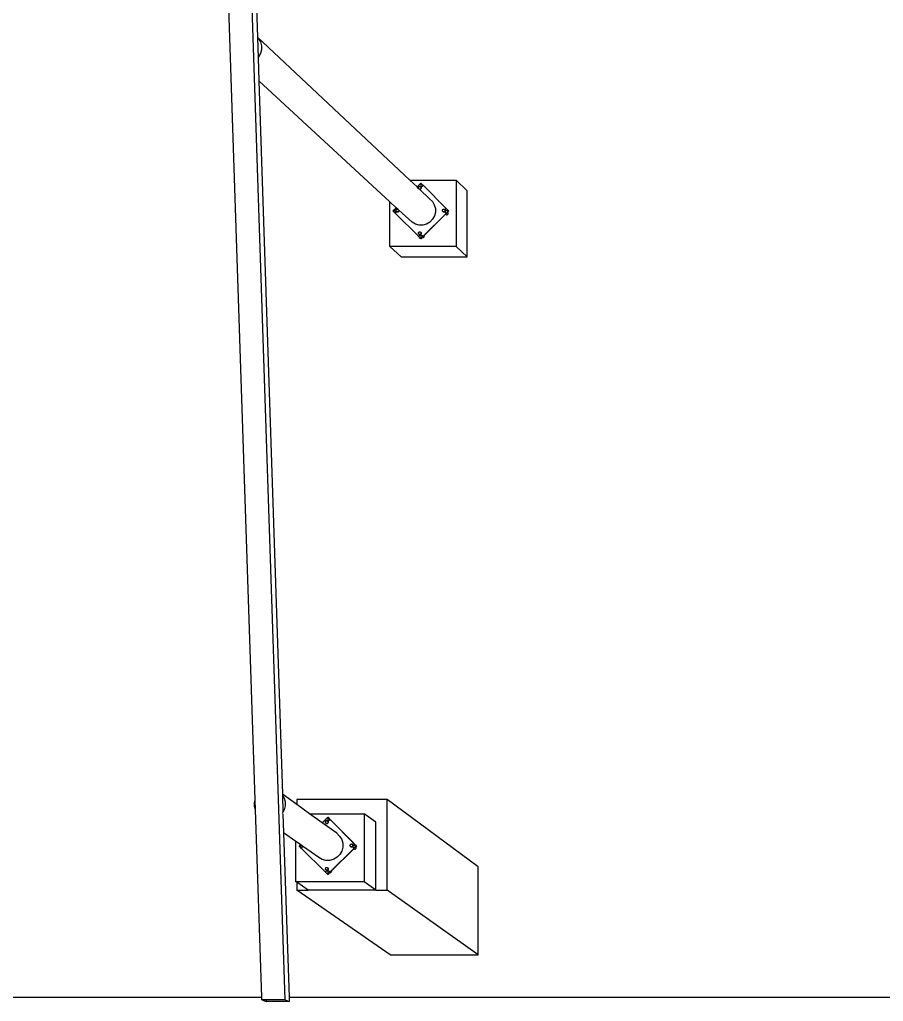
# Model space of a CAD drawing. Extents: x -1616 to 1629, y -1713 to 1708.
# Drawn here: x -1094 to -832.9, y 666.4 to 963.2 of the extents above; entities that cross this region are included whole.
import ezdxf

# ---------------------------------------------------------------- set-up
doc = ezdxf.new("R2010")
doc.units = 0
doc.header["$MEASUREMENT"] = 0
doc.layers.get('0').update_dxf_attribs({"linetype": 'CONTINUOUS'})

msp = doc.modelspace()

# ---------------------------------------------------------------- linework, layer by layer
for p, q in [((-1013.82, 666.84), (-1048.18, 1707.98)), ((-1022.81, 727.34), (-1050.43, 1558.4)), ((-1029.34, 1175.35), (-1022.17, 957.85)), ((-976.05, 914.63), (-1022.17, 957.85)), ((-1022.17, 957.85), (-1022.17, 957.83)), ((-1022.17, 957.83), (-1021.89, 957.55)), ((-1022.17, 957.83), (-1021.97, 951.69)), ((-1021.89, 957.55), (-1021.27, 956.5)), ((-1021.27, 956.5), (-1020.93, 955.32)), ((-1021.22, 952.91), (-1021.82, 951.84)), ((-1020.92, 954.1), (-1021.22, 952.91)), ((-1020.93, 955.32), (-1020.92, 954.1)), ((-1021.82, 951.84), (-1021.97, 951.69)), ((-1021.97, 951.69), (-1021.74, 944.74)), ((-982.12, 908.11), (-1021.74, 944.74)), ((-1021.74, 944.74), (-1014.63, 729.05)), ((-976.05, 914.63), (-962.11, 914.63)), ((-973.91, 912.63), (-976.05, 914.63)), ((-962.11, 914.63), (-962.11, 894.62)), ((-958.75, 911.43), (-962.11, 914.63)), ((-973.91, 912.63), (-973.51, 913.03)), ((-973.43, 912.18), (-973.91, 912.63)), ((-973.51, 913.03), (-972.77, 913.77)), ((-973.51, 913.03), (-973.29, 912.86)), ((-973.48, 912.35), (-973.46, 912.46)), ((-973.46, 912.25), (-973.48, 912.35)), ((-973.46, 912.46), (-973.42, 912.55)), ((-973.43, 912.18), (-973.46, 912.25)), ((-973.23, 911.98), (-973.43, 912.18)), ((-973.42, 912.55), (-973.36, 912.64)), ((-973.36, 912.64), (-973.28, 912.7)), ((-973.29, 912.86), (-973.04, 912.76)), ((-973.28, 912.7), (-973.18, 912.74)), ((-973.18, 911.96), (-973.23, 911.98)), ((-973.18, 911.94), (-973.23, 911.98)), ((-973.18, 912.74), (-973.07, 912.76)), ((-973.07, 911.95), (-973.18, 911.96)), ((-973.13, 911.92), (-973.18, 911.94)), ((-970.1, 909.06), (-973.18, 911.94)), ((-973.15, 911.91), (-973.14, 911.91)), ((-973.14, 911.91), (-973.03, 911.89)), ((-973.03, 911.91), (-973.13, 911.92)), ((-973.07, 912.76), (-972.97, 912.74)), ((-972.97, 911.96), (-973.07, 911.95)), ((-973.04, 912.76), (-972.77, 912.72)), ((-973.03, 911.91), (-973.03, 911.96)), ((-972.92, 911.92), (-973.03, 911.91)), ((-973.03, 911.89), (-972.92, 911.91)), ((-973.03, 911.9), (-973.03, 911.91)), ((-973.03, 911.89), (-973.03, 911.9)), ((-972.97, 912.74), (-972.87, 912.7)), ((-972.87, 912), (-972.97, 911.96)), ((-972.83, 911.96), (-972.92, 911.92)), ((-972.92, 911.91), (-972.82, 911.95)), ((-972.87, 912.7), (-972.86, 912.69)), ((-972.79, 912.07), (-972.87, 912)), ((-972.83, 912.68), (-972.86, 912.69)), ((-972.86, 912.69), (-972.79, 912.64)), ((-972.74, 912.61), (-972.83, 912.68)), ((-972.74, 912.02), (-972.83, 911.96)), ((-972.82, 911.95), (-972.73, 912.01)), ((-972.74, 912.59), (-972.79, 912.64)), ((-972.79, 912.64), (-972.78, 912.62)), ((-972.73, 912.15), (-972.79, 912.07)), ((-972.78, 912.62), (-972.74, 912.59)), ((-972.78, 912.62), (-972.73, 912.55)), ((-972.74, 913.75), (-972.77, 913.77)), ((-972.77, 913.77), (-972.77, 912.73)), ((-972.77, 912.72), (-972.5, 912.76)), ((-972.74, 913.75), (-972.02, 913.03)), ((-972.68, 912.53), (-972.74, 912.61)), ((-972.74, 912.59), (-972.68, 912.51)), ((-972.74, 912.02), (-972.68, 912.11)), ((-972.67, 912.52), (-972.73, 912.6)), ((-972.73, 912.55), (-972.69, 912.46)), ((-972.69, 912.25), (-972.73, 912.15)), ((-972.73, 912.01), (-972.67, 912.1)), ((-972.69, 912.46), (-972.67, 912.35)), ((-972.67, 912.35), (-972.69, 912.25)), ((-972.64, 912.43), (-972.68, 912.53)), ((-972.68, 912.51), (-972.64, 912.41)), ((-972.68, 912.11), (-972.64, 912.2)), ((-972.63, 912.42), (-972.67, 912.52)), ((-972.67, 912.1), (-972.63, 912.2)), ((-972.62, 912.32), (-972.64, 912.43)), ((-972.64, 912.41), (-972.63, 912.31)), ((-972.64, 912.21), (-972.62, 912.32)), ((-972.63, 912.31), (-972.64, 912.2)), ((-972.64, 912.2), (-972.64, 912.21)), ((-972.64, 912.2), (-972.64, 912.2)), ((-972.61, 912.31), (-972.63, 912.42)), ((-972.63, 912.2), (-972.61, 912.31)), ((-972.63, 912.2), (-972.63, 912.2)), ((-972.5, 912.76), (-972.24, 912.86)), ((-972.24, 912.86), (-972.02, 913.03)), ((-972, 913.01), (-972.02, 913.03)), ((-972, 913.01), (-965.1, 906.1)), ((-958.75, 891.49), (-958.75, 911.43)), ((-970.1, 909.06), (-969.27, 908.24)), ((-969.27, 908.24), (-968.68, 907.25)), ((-982.12, 894.62), (-982.12, 908.11)), ((-980.2, 906.34), (-982.12, 908.11)), ((-981.18, 905.36), (-980.44, 906.1)), ((-980.44, 904.62), (-981.18, 905.36)), ((-981.18, 905.36), (-980.19, 905.36)), ((-980.44, 906.1), (-980.2, 906.34)), ((-980.27, 905.88), (-980.44, 906.1)), ((-980.19, 905.69), (-980.27, 905.88)), ((-980.23, 905.53), (-980.21, 905.63)), ((-980.21, 905.42), (-980.23, 905.53)), ((-980.21, 905.63), (-980.19, 905.69)), ((-980.17, 905.32), (-980.21, 905.42)), ((-979.75, 905.92), (-980.2, 906.34)), ((-980.19, 905.69), (-980.17, 905.73)), ((-980.17, 905.73), (-980.11, 905.81)), ((-980.14, 905.28), (-980.17, 905.32)), ((-980.17, 905.09), (-980.14, 905.28)), ((-980.11, 905.24), (-980.14, 905.28)), ((-980.14, 905.28), (-980.14, 905.27)), ((-980.14, 905.27), (-980.08, 905.2)), ((-980.11, 905.81), (-980.03, 905.87)), ((-980.03, 905.87), (-979.93, 905.91)), ((-979.93, 905.91), (-979.82, 905.93)), ((-979.82, 905.93), (-979.75, 905.92)), ((-979.44, 905.63), (-979.75, 905.92)), ((-979.48, 905.32), (-979.54, 905.24)), ((-979.43, 905.28), (-979.49, 905.2)), ((-979.44, 905.42), (-979.48, 905.32)), ((-979.48, 905.19), (-979.42, 905.27)), ((-979.44, 905.63), (-979.42, 905.53)), ((-979.39, 905.58), (-979.44, 905.63)), ((-979.42, 905.53), (-979.44, 905.42)), ((-979.43, 905.28), (-979.39, 905.37)), ((-979.42, 905.27), (-979.38, 905.37)), ((-979.39, 905.58), (-979.37, 905.48)), ((-975.43, 901.93), (-979.39, 905.58)), ((-979.37, 905.48), (-979.39, 905.38)), ((-979.39, 905.37), (-979.39, 905.38)), ((-979.38, 905.37), (-979.37, 905.37)), ((-979.36, 905.48), (-979.37, 905.57)), ((-979.37, 905.37), (-979.36, 905.48)), ((-968.68, 907.25), (-968.36, 906.13)), ((-968.36, 906.13), (-968.35, 904.96)), ((-966.22, 905.51), (-966.21, 905.62)), ((-966.21, 905.41), (-966.22, 905.51)), ((-966.21, 905.62), (-966.17, 905.71)), ((-966.17, 905.31), (-966.21, 905.41)), ((-966.17, 905.71), (-966.11, 905.8)), ((-966.11, 905.23), (-966.17, 905.31)), ((-966.14, 905.27), (-966.13, 905.26)), ((-966.13, 905.26), (-966.08, 905.19)), ((-966.11, 905.8), (-966.02, 905.86)), ((-966.02, 905.86), (-965.93, 905.9)), ((-965.93, 905.9), (-965.82, 905.91)), ((-965.82, 905.91), (-965.72, 905.9)), ((-965.72, 905.9), (-965.62, 905.86)), ((-965.62, 905.86), (-965.61, 905.85)), ((-965.58, 905.84), (-965.61, 905.85)), ((-965.61, 905.85), (-965.54, 905.8)), ((-965.49, 905.77), (-965.58, 905.84)), ((-965.49, 905.75), (-965.54, 905.8)), ((-965.54, 905.8), (-965.52, 905.78)), ((-965.47, 905.31), (-965.54, 905.23)), ((-965.52, 905.78), (-965.49, 905.75)), ((-965.52, 905.78), (-965.47, 905.71)), ((-965.42, 905.69), (-965.49, 905.77)), ((-965.49, 905.75), (-965.43, 905.67)), ((-965.42, 905.27), (-965.49, 905.18)), ((-965.41, 905.68), (-965.48, 905.76)), ((-965.48, 905.17), (-965.41, 905.26)), ((-965.47, 905.71), (-965.43, 905.62)), ((-965.43, 905.41), (-965.47, 905.31)), ((-965.43, 905.67), (-965.39, 905.57)), ((-965.43, 905.62), (-965.42, 905.51)), ((-965.42, 905.51), (-965.43, 905.41)), ((-965.38, 905.59), (-965.42, 905.69)), ((-965.4, 905.33), (-965.42, 905.27)), ((-965.37, 905.58), (-965.41, 905.68)), ((-965.41, 905.26), (-965.37, 905.36)), ((-965.38, 905.53), (-965.4, 905.36)), ((-965.4, 905.36), (-965.4, 905.33)), ((-965.39, 905.36), (-965.4, 905.33)), ((-965.39, 905.36), (-965.4, 905.36)), ((-965.4, 905.33), (-965.37, 905.09)), ((-965.39, 905.57), (-965.38, 905.53)), ((-965.37, 905.47), (-965.39, 905.36)), ((-965.39, 905.36), (-965.38, 905.37)), ((-965.39, 905.36), (-965.39, 905.36)), ((-965.37, 905.36), (-965.39, 905.36)), ((-965.37, 905.63), (-965.38, 905.55)), ((-965.38, 905.55), (-965.38, 905.59)), ((-965.37, 905.48), (-965.38, 905.55)), ((-965.38, 905.55), (-965.38, 905.53)), ((-965.38, 905.53), (-965.37, 905.47)), ((-965.38, 905.37), (-965.37, 905.48)), ((-965.26, 905.88), (-965.37, 905.63)), ((-965.36, 905.47), (-965.37, 905.58)), ((-965.37, 905.36), (-965.36, 905.47)), ((-964.35, 905.36), (-965.37, 905.36)), ((-965.37, 905.36), (-965.37, 905.36)), ((-965.1, 906.1), (-965.26, 905.88)), ((-965.07, 906.08), (-965.1, 906.1)), ((-964.35, 905.36), (-965.1, 904.62)), ((-965.07, 906.08), (-964.35, 905.36)), ((-964.33, 905.34), (-964.67, 905)), ((-964.33, 905.34), (-964.35, 905.36)), ((-980.44, 904.62), (-980.27, 904.83)), ((-973.51, 897.69), (-980.44, 904.62)), ((-980.27, 904.83), (-980.17, 905.09)), ((-980.09, 905.23), (-980.11, 905.24)), ((-980.08, 905.22), (-980.11, 905.24)), ((-980.09, 905.23), (-980.08, 905.22)), ((-980.08, 905.22), (-980.09, 905.23)), ((-980.07, 905.21), (-980.08, 905.22)), ((-980.08, 905.22), (-980.06, 905.18)), ((-980.06, 905.2), (-980.08, 905.22)), ((-980.07, 905.21), (-980.08, 905.22)), ((-980.08, 905.2), (-980.08, 905.19)), ((-980.08, 905.19), (-980.07, 905.19)), ((-980.07, 905.21), (-980.07, 905.21)), ((-980.06, 905.2), (-980.07, 905.21)), ((-980.03, 905.18), (-980.07, 905.21)), ((-980.07, 905.19), (-979.99, 905.12)), ((-979.98, 905.13), (-980.06, 905.2)), ((-980.06, 905.18), (-979.97, 905.12)), ((-979.93, 905.14), (-980.03, 905.18)), ((-979.99, 905.12), (-979.88, 905.08)), ((-979.88, 905.09), (-979.98, 905.13)), ((-979.87, 905.08), (-979.97, 905.12)), ((-979.82, 905.12), (-979.93, 905.14)), ((-979.78, 905.08), (-979.88, 905.09)), ((-979.88, 905.08), (-979.88, 905.08)), ((-979.88, 905.08), (-979.78, 905.07)), ((-979.87, 905.08), (-979.76, 905.06)), ((-979.72, 905.14), (-979.82, 905.12)), ((-979.78, 905.08), (-979.78, 905.13)), ((-979.67, 905.09), (-979.78, 905.08)), ((-979.78, 905.08), (-979.78, 905.08)), ((-979.78, 905.07), (-979.67, 905.08)), ((-979.78, 905.07), (-979.78, 905.08)), ((-979.76, 905.06), (-979.66, 905.08)), ((-979.62, 905.18), (-979.72, 905.14)), ((-979.58, 905.13), (-979.67, 905.09)), ((-979.67, 905.08), (-979.57, 905.12)), ((-979.66, 905.08), (-979.56, 905.12)), ((-979.54, 905.24), (-979.62, 905.18)), ((-979.58, 905.13), (-979.49, 905.2)), ((-979.57, 905.12), (-979.48, 905.19)), ((-979.56, 905.12), (-979.47, 905.18)), ((-965.1, 904.62), (-972.02, 897.69)), ((-965.26, 904.41), (-971.75, 897.92)), ((-969.2, 902.82), (-970.01, 901.99)), ((-968.63, 903.84), (-969.2, 902.82)), ((-968.35, 904.96), (-968.63, 903.84)), ((-966.07, 905.19), (-966.11, 905.23)), ((-966.07, 905.2), (-966.11, 905.23)), ((-966.08, 905.19), (-966.08, 905.18)), ((-966.08, 905.19), (-966.07, 905.18)), ((-966.07, 905.19), (-966.08, 905.19)), ((-966.08, 905.18), (-966.07, 905.18)), ((-966.06, 905.18), (-966.07, 905.2)), ((-966.07, 905.2), (-966.07, 905.2)), ((-966.07, 905.2), (-966.07, 905.2)), ((-966.07, 905.2), (-966.07, 905.19)), ((-966.02, 905.16), (-966.07, 905.2)), ((-966.07, 905.2), (-966.07, 905.2)), ((-966.06, 905.18), (-966.07, 905.19)), ((-966.07, 905.18), (-965.99, 905.12)), ((-966.07, 905.18), (-966.07, 905.17)), ((-966.07, 905.17), (-965.98, 905.11)), ((-965.97, 905.12), (-966.06, 905.18)), ((-965.93, 905.12), (-966.02, 905.16)), ((-965.99, 905.12), (-965.89, 905.08)), ((-965.98, 905.11), (-965.88, 905.07)), ((-965.88, 905.08), (-965.97, 905.12)), ((-965.82, 905.11), (-965.93, 905.12)), ((-965.89, 905.08), (-965.78, 905.06)), ((-965.77, 905.07), (-965.88, 905.08)), ((-965.88, 905.07), (-965.77, 905.05)), ((-965.72, 905.12), (-965.82, 905.11)), ((-965.78, 905.06), (-965.77, 905.06)), ((-965.77, 905.07), (-965.77, 905.12)), ((-965.67, 905.08), (-965.77, 905.07)), ((-965.77, 905.06), (-965.68, 905.08)), ((-965.77, 905.06), (-965.77, 905.07)), ((-965.77, 905.05), (-965.67, 905.07)), ((-965.77, 905.05), (-965.77, 905.06)), ((-965.62, 905.16), (-965.72, 905.12)), ((-965.68, 905.08), (-965.67, 905.08)), ((-965.58, 905.12), (-965.67, 905.08)), ((-965.67, 905.07), (-965.57, 905.11)), ((-965.54, 905.23), (-965.62, 905.16)), ((-965.58, 905.12), (-965.49, 905.18)), ((-965.57, 905.11), (-965.48, 905.17)), ((-965.37, 905.09), (-965.26, 904.83)), ((-965.26, 904.83), (-965.1, 904.62)), ((-965.24, 904.43), (-965.26, 904.41)), ((-965.17, 904.33), (-965.26, 904.41)), ((-965.07, 904.59), (-965.24, 904.43)), ((-965.24, 904.43), (-965.23, 904.41)), ((-965.23, 904.41), (-965.17, 904.33)), ((-965.17, 904.33), (-965.08, 904.26)), ((-965.07, 904.59), (-965.1, 904.62)), ((-965.08, 904.26), (-964.98, 904.22)), ((-964.68, 904.99), (-965.07, 904.59)), ((-964.98, 904.22), (-964.87, 904.21)), ((-964.87, 904.21), (-964.76, 904.22)), ((-964.76, 904.22), (-964.66, 904.26)), ((-964.67, 905), (-964.68, 904.99)), ((-964.66, 904.98), (-964.68, 904.99)), ((-964.58, 904.92), (-964.67, 905)), ((-964.58, 904.92), (-964.66, 904.98)), ((-964.66, 904.26), (-964.58, 904.33)), ((-964.51, 904.83), (-964.58, 904.92)), ((-964.58, 904.33), (-964.51, 904.41)), ((-964.47, 904.73), (-964.51, 904.83)), ((-964.51, 904.41), (-964.47, 904.52)), ((-964.46, 904.62), (-964.47, 904.73)), ((-964.47, 904.52), (-964.46, 904.62)), ((-974.42, 901.36), (-975.43, 901.93)), ((-973.29, 901.07), (-974.42, 901.36)), ((-972.13, 901.08), (-973.29, 901.07)), ((-971.01, 901.4), (-972.13, 901.08)), ((-970.01, 901.99), (-971.01, 901.4)), ((-973.29, 897.85), (-973.51, 897.69)), ((-972.77, 896.95), (-973.51, 897.69)), ((-973.49, 898.64), (-973.47, 898.74)), ((-973.47, 898.53), (-973.49, 898.64)), ((-973.47, 898.74), (-973.43, 898.84)), ((-973.43, 898.44), (-973.47, 898.53)), ((-973.43, 898.84), (-973.37, 898.92)), ((-973.4, 898.4), (-973.43, 898.44)), ((-973.4, 898.4), (-973.4, 898.38)), ((-973.37, 898.35), (-973.4, 898.4)), ((-973.4, 898.38), (-973.33, 898.3)), ((-973.37, 898.92), (-973.29, 898.98)), ((-973.32, 898.31), (-973.37, 898.35)), ((-973.34, 898.33), (-973.37, 898.35)), ((-973.32, 898.31), (-973.34, 898.33)), ((-973.29, 898.29), (-973.34, 898.33)), ((-973.33, 898.3), (-973.25, 898.23)), ((-973.24, 898.24), (-973.32, 898.31)), ((-973.29, 898.98), (-973.19, 899.02)), ((-973.19, 898.25), (-973.29, 898.29)), ((-973.04, 897.96), (-973.29, 897.85)), ((-973.25, 898.23), (-973.15, 898.19)), ((-973.14, 898.2), (-973.24, 898.24)), ((-973.19, 899.02), (-973.08, 899.04)), ((-973.08, 898.23), (-973.19, 898.25)), ((-973.15, 898.19), (-973.04, 898.18)), ((-973.04, 898.19), (-973.14, 898.2)), ((-973.08, 899.04), (-972.98, 899.02)), ((-972.98, 898.25), (-973.08, 898.23)), ((-973.04, 898.19), (-973.04, 898.24)), ((-972.93, 898.2), (-973.04, 898.19)), ((-973.04, 898.18), (-972.93, 898.19)), ((-973.04, 898.18), (-973.04, 898.19)), ((-972.77, 897.99), (-973.04, 897.96)), ((-972.98, 899.02), (-972.88, 898.98)), ((-972.88, 898.29), (-972.98, 898.25)), ((-972.84, 898.24), (-972.93, 898.2)), ((-972.93, 898.19), (-972.83, 898.23)), ((-972.88, 898.98), (-972.8, 898.92)), ((-972.8, 898.35), (-972.88, 898.29)), ((-972.75, 898.31), (-972.84, 898.24)), ((-972.83, 898.23), (-972.74, 898.3)), ((-972.75, 898.88), (-972.8, 898.92)), ((-972.8, 898.92), (-972.79, 898.9)), ((-972.74, 898.44), (-972.8, 898.35)), ((-972.79, 898.9), (-972.75, 898.88)), ((-972.79, 898.9), (-972.74, 898.84)), ((-972.5, 897.96), (-972.77, 897.99)), ((-972.02, 897.69), (-972.77, 896.95)), ((-972.74, 896.92), (-972.77, 896.95)), ((-972.75, 898.88), (-972.69, 898.79)), ((-972.69, 898.39), (-972.75, 898.31)), ((-972.68, 898.8), (-972.74, 898.89)), ((-972.74, 898.84), (-972.7, 898.74)), ((-972.7, 898.53), (-972.74, 898.44)), ((-972.74, 898.3), (-972.68, 898.38)), ((-972.74, 898.3), (-972.74, 896.95)), ((-972.3, 897.37), (-972.74, 896.92)), ((-972.7, 898.74), (-972.68, 898.64)), ((-972.68, 898.64), (-972.7, 898.53)), ((-972.69, 898.79), (-972.65, 898.7)), ((-972.65, 898.49), (-972.69, 898.39)), ((-972.64, 898.7), (-972.68, 898.8)), ((-972.68, 898.38), (-972.64, 898.48)), ((-972.65, 898.7), (-972.64, 898.59)), ((-972.64, 898.59), (-972.65, 898.49)), ((-972.62, 898.59), (-972.64, 898.7)), ((-972.64, 898.48), (-972.62, 898.59)), ((-972.24, 897.85), (-972.5, 897.96)), ((-972, 897.67), (-972.3, 897.37)), ((-972.3, 897.37), (-972.23, 897.34)), ((-972.02, 897.69), (-972.24, 897.85)), ((-972.23, 897.34), (-972.12, 897.33)), ((-972.12, 897.33), (-972.01, 897.34)), ((-972, 897.67), (-972.02, 897.69)), ((-972.01, 897.34), (-971.91, 897.38)), ((-971.75, 897.92), (-972, 897.67)), ((-971.91, 897.38), (-971.82, 897.45)), ((-971.82, 897.45), (-971.76, 897.54)), ((-971.76, 897.54), (-971.72, 897.64)), ((-971.72, 897.85), (-971.75, 897.92)), ((-971.7, 897.74), (-971.72, 897.85)), ((-971.72, 897.64), (-971.7, 897.74)), ((-978.69, 891.49), (-982.12, 894.62)), ((-962.11, 894.62), (-982.12, 894.62)), ((-958.75, 891.49), (-962.11, 894.62)), ((-978.69, 891.49), (-958.75, 891.49)), ((-1023.01, 726.56), (-1022.81, 727.34)), ((-1022.71, 724.34), (-1022.81, 727.34)), ((-1014.65, 728.77), (-1014.62, 728.72)), ((-1014.63, 729.05), (-1014.62, 728.75)), ((-1010.28, 725.92), (-1014.63, 729.05)), ((-1014.62, 728.72), (-1014.45, 723.57)), ((-1014.62, 728.72), (-1014.1, 727.84)), ((-1014.1, 727.84), (-1013.77, 726.67)), ((-982.92, 727.37), (-1010.28, 727.37)), ((-1010.28, 727.37), (-1010.28, 725.92)), ((-982.92, 700.01), (-982.92, 727.37)), ((-955.42, 707.02), (-982.92, 727.37)), ((-1023, 725.34), (-1023.01, 726.56)), ((-1022.71, 724.34), (-1023, 725.34)), ((-1020.83, 667.61), (-1022.71, 724.34)), ((-1014.06, 724.28), (-1014.45, 723.57)), ((-1013.76, 725.46), (-1014.06, 724.28)), ((-1013.77, 726.67), (-1013.76, 725.46)), ((-1006.39, 723.13), (-1010.28, 725.92)), ((-1014.45, 723.57), (-1014.65, 723.22)), ((-1014.43, 723.06), (-1014.25, 717.38)), ((-1006.39, 723.13), (-989.91, 723.13)), ((-1002.57, 720.38), (-1006.39, 723.13)), ((-1002.57, 720.38), (-1001.66, 721.3)), ((-1001.66, 721.3), (-1000.9, 722.06)), ((-1001.66, 721.3), (-1001.44, 721.12)), ((-1000.87, 722.04), (-1000.9, 722.06)), ((-1000.9, 722.06), (-1000.88, 722.04)), ((-1000.9, 722.06), (-1000.9, 720.99)), ((-1000.88, 722.04), (-1000.87, 722.04)), ((-1000.88, 722.04), (-1000.13, 721.3)), ((-1000.87, 722.04), (-1000.11, 721.28)), ((-1000.36, 721.12), (-1000.13, 721.3)), ((-1000.11, 721.28), (-1000.13, 721.3)), ((-1000.13, 721.3), (-1000.11, 721.28)), ((-1000.11, 721.28), (-1000.11, 721.28)), ((-1000.11, 721.28), (-992.98, 714.15)), ((-1000.11, 721.28), (-993, 714.17)), ((-989.91, 723.13), (-989.91, 702.54)), ((-986.34, 720.53), (-989.91, 723.13)), ((-998.15, 717.21), (-1002.57, 720.38)), ((-1001.63, 720.59), (-1001.61, 720.7)), ((-1001.61, 720.48), (-1001.63, 720.59)), ((-1001.61, 720.7), (-1001.57, 720.8)), ((-1001.57, 720.38), (-1001.61, 720.48)), ((-1001.57, 720.8), (-1001.51, 720.88)), ((-1001.51, 720.3), (-1001.57, 720.38)), ((-1001.51, 720.88), (-1001.42, 720.95)), ((-1001.5, 720.3), (-1001.51, 720.3)), ((-1001.5, 720.3), (-1001.48, 720.26)), ((-1001.47, 720.27), (-1001.5, 720.3)), ((-1001.5, 720.29), (-1001.48, 720.26)), ((-1001.47, 720.27), (-1001.48, 720.26)), ((-1001.48, 720.26), (-1001.47, 720.26)), ((-1001.42, 720.23), (-1001.47, 720.27)), ((-1001.47, 720.26), (-1001.47, 720.25)), ((-1001.47, 720.25), (-1001.38, 720.18)), ((-1001.44, 721.12), (-1001.18, 721.02)), ((-1001.42, 720.95), (-1001.32, 720.99)), ((-1001.37, 720.2), (-1001.42, 720.23)), ((-1001.41, 720.23), (-1001.42, 720.23)), ((-1001.37, 720.2), (-1001.41, 720.23)), ((-1001.32, 720.19), (-1001.41, 720.23)), ((-1001.38, 720.18), (-1001.28, 720.14)), ((-1001.27, 720.16), (-1001.37, 720.2)), ((-1001.32, 720.99), (-1001.21, 721.01)), ((-1001.21, 720.18), (-1001.32, 720.19)), ((-1001.28, 720.14), (-1001.16, 720.13)), ((-1001.16, 720.14), (-1001.27, 720.16)), ((-1001.21, 721.01), (-1001.11, 720.99)), ((-1001.11, 720.19), (-1001.21, 720.18)), ((-1001.18, 721.02), (-1000.9, 720.98)), ((-1001.16, 720.14), (-1001.16, 720.18)), ((-1001.06, 720.16), (-1001.16, 720.14)), ((-1001.16, 720.14), (-1001.16, 720.14)), ((-1001.16, 720.13), (-1001.16, 720.14)), ((-1001.16, 720.13), (-1001.05, 720.14)), ((-1001.11, 720.99), (-1001.09, 720.98)), ((-1001.01, 720.23), (-1001.11, 720.19)), ((-1001.06, 720.98), (-1001.09, 720.98)), ((-1001.09, 720.98), (-1001.01, 720.95)), ((-1000.96, 720.94), (-1001.06, 720.98)), ((-1000.96, 720.19), (-1001.06, 720.16)), ((-1001.05, 720.14), (-1000.95, 720.18)), ((-1000.96, 720.91), (-1001.01, 720.95)), ((-1001.01, 720.95), (-1000.96, 720.92)), ((-1000.92, 720.3), (-1001.01, 720.23)), ((-1000.87, 720.87), (-1000.96, 720.94)), ((-1000.96, 720.92), (-1000.96, 720.91)), ((-1000.96, 720.92), (-1000.92, 720.88)), ((-1000.96, 720.91), (-1000.87, 720.85)), ((-1000.96, 720.19), (-1000.87, 720.26)), ((-1000.95, 720.18), (-1000.86, 720.25)), ((-1000.92, 720.88), (-1000.86, 720.8)), ((-1000.86, 720.38), (-1000.92, 720.31)), ((-1000.92, 720.31), (-1000.87, 720.26)), ((-1000.92, 720.31), (-1000.92, 720.3)), ((-1000.9, 720.98), (-1000.62, 721.02)), ((-1000.8, 720.78), (-1000.87, 720.87)), ((-1000.87, 720.85), (-1000.81, 720.76)), ((-1000.87, 720.26), (-1000.8, 720.35)), ((-1000.79, 720.77), (-1000.86, 720.86)), ((-1000.86, 720.8), (-1000.82, 720.7)), ((-1000.82, 720.48), (-1000.86, 720.38)), ((-1000.86, 720.25), (-1000.79, 720.34)), ((-1000.82, 720.7), (-1000.8, 720.59)), ((-1000.8, 720.59), (-1000.82, 720.48)), ((-1000.81, 720.76), (-1000.76, 720.66)), ((-1000.76, 720.68), (-1000.8, 720.78)), ((-1000.8, 720.35), (-1000.77, 720.44)), ((-1000.75, 720.67), (-1000.79, 720.77)), ((-1000.79, 720.34), (-1000.75, 720.44)), ((-1000.77, 720.44), (-1000.76, 720.45)), ((-1000.75, 720.57), (-1000.76, 720.68)), ((-1000.76, 720.66), (-1000.75, 720.56)), ((-1000.76, 720.46), (-1000.75, 720.57)), ((-1000.75, 720.56), (-1000.76, 720.45)), ((-1000.76, 720.45), (-1000.76, 720.46)), ((-1000.74, 720.56), (-1000.75, 720.67)), ((-1000.75, 720.44), (-1000.74, 720.56)), ((-1000.75, 720.44), (-1000.75, 720.44)), ((-1000.62, 721.02), (-1000.36, 721.12)), ((-986.34, 700.01), (-986.34, 720.53)), ((-1010.5, 714.72), (-1014.25, 717.38)), ((-1014.25, 717.38), (-1012.61, 667.61)), ((-998.15, 717.21), (-997.3, 716.37)), ((-997.3, 716.37), (-996.69, 715.35)), ((-996.69, 715.35), (-996.36, 714.19)), ((-1010.5, 702.54), (-1010.5, 714.72)), ((-1009.17, 713.78), (-1010.5, 714.72)), ((-1009.55, 713.4), (-1009.17, 713.78)), ((-1008.79, 712.64), (-1009.55, 713.4)), ((-1009.55, 713.4), (-1008.63, 713.4)), ((-1008.49, 713.3), (-1009.17, 713.78)), ((-1008.79, 712.64), (-1008.62, 712.86)), ((-1001.66, 705.51), (-1008.79, 712.64)), ((-1008.62, 712.86), (-1008.51, 713.12)), ((-1008.51, 713.12), (-1008.49, 713.3)), ((-1008.46, 713.28), (-1008.49, 713.3)), ((-1008.45, 713.27), (-1008.46, 713.28)), ((-1008.34, 713.2), (-1008.46, 713.28)), ((-1008.41, 713.24), (-1008.45, 713.27)), ((-1008.44, 713.27), (-1008.42, 713.24)), ((-1008.42, 713.24), (-1008.42, 713.23)), ((-1008.42, 713.23), (-1008.41, 713.23)), ((-1008.41, 713.24), (-1008.4, 713.22)), ((-1008.37, 713.21), (-1008.41, 713.24)), ((-1008.41, 713.23), (-1008.32, 713.16)), ((-1008.4, 713.22), (-1008.31, 713.16)), ((-1008.32, 713.17), (-1008.37, 713.21)), ((-1008.36, 713.21), (-1008.37, 713.21)), ((-1008.32, 713.17), (-1008.36, 713.21)), ((-1008.34, 713.2), (-1008.36, 713.21)), ((-1008.29, 713.16), (-1008.34, 713.2)), ((-1008.29, 713.16), (-1008.32, 713.17)), ((-1008.32, 713.16), (-1008.24, 713.12)), ((-1008.31, 713.16), (-1008.24, 713.13)), ((-1008.24, 713.13), (-1008.29, 713.16)), ((-1003.64, 709.87), (-1008.24, 713.13)), ((-993, 712.64), (-1000.13, 705.51)), ((-993.06, 712.54), (-999.78, 705.82)), ((-996.35, 713), (-996.64, 711.84)), ((-996.36, 714.19), (-996.35, 713)), ((-994.16, 713.55), (-994.15, 713.66)), ((-994.15, 713.45), (-994.16, 713.55)), ((-994.15, 713.66), (-994.11, 713.76)), ((-994.11, 713.35), (-994.15, 713.45)), ((-994.11, 713.76), (-994.04, 713.85)), ((-994.04, 713.26), (-994.11, 713.35)), ((-994.04, 713.85), (-993.96, 713.91)), ((-994.01, 713.23), (-994.04, 713.26)), ((-994.03, 713.25), (-994.01, 713.23)), ((-994.01, 713.23), (-994.01, 713.23)), ((-994.01, 713.23), (-994.01, 713.22)), ((-994.01, 713.23), (-994.01, 713.22)), ((-993.96, 713.19), (-994.01, 713.23)), ((-994.01, 713.22), (-993.93, 713.16)), ((-994.01, 713.22), (-994.01, 713.22)), ((-994.01, 713.22), (-994, 713.21)), ((-994, 713.21), (-993.92, 713.15)), ((-993.96, 713.91), (-993.86, 713.95)), ((-993.91, 713.16), (-993.96, 713.19)), ((-993.95, 713.19), (-993.96, 713.19)), ((-993.91, 713.16), (-993.95, 713.19)), ((-993.86, 713.15), (-993.95, 713.19)), ((-993.93, 713.16), (-993.82, 713.11)), ((-993.92, 713.15), (-993.81, 713.1)), ((-993.81, 713.12), (-993.91, 713.16)), ((-993.86, 713.95), (-993.75, 713.97)), ((-993.75, 713.14), (-993.86, 713.15)), ((-993.82, 713.11), (-993.71, 713.1)), ((-993.7, 713.1), (-993.81, 713.12)), ((-993.81, 713.1), (-993.7, 713.09)), ((-993.75, 713.97), (-993.64, 713.95)), ((-993.64, 713.15), (-993.75, 713.14)), ((-993.71, 713.1), (-993.7, 713.1)), ((-993.7, 713.1), (-993.7, 713.15)), ((-993.59, 713.12), (-993.7, 713.1)), ((-993.7, 713.1), (-993.6, 713.11)), ((-993.7, 713.1), (-993.7, 713.1)), ((-993.7, 713.09), (-993.59, 713.1)), ((-993.7, 713.09), (-993.7, 713.1)), ((-993.64, 713.95), (-993.62, 713.94)), ((-993.54, 713.19), (-993.64, 713.15)), ((-993.6, 713.94), (-993.62, 713.94)), ((-993.62, 713.94), (-993.54, 713.91)), ((-993.5, 713.9), (-993.6, 713.94)), ((-993.6, 713.11), (-993.59, 713.12)), ((-993.5, 713.16), (-993.59, 713.12)), ((-993.59, 713.1), (-993.49, 713.15)), ((-993.49, 713.88), (-993.54, 713.91)), ((-993.54, 713.91), (-993.5, 713.88)), ((-993.46, 713.26), (-993.54, 713.19)), ((-993.41, 713.83), (-993.5, 713.9)), ((-993.5, 713.88), (-993.49, 713.88)), ((-993.5, 713.88), (-993.46, 713.85)), ((-993.5, 713.16), (-993.41, 713.22)), ((-993.49, 713.88), (-993.41, 713.81)), ((-993.49, 713.15), (-993.4, 713.21)), ((-993.46, 713.85), (-993.39, 713.76)), ((-993.39, 713.35), (-993.46, 713.26)), ((-993.34, 713.74), (-993.41, 713.83)), ((-993.41, 713.81), (-993.34, 713.72)), ((-993.41, 713.22), (-993.34, 713.31)), ((-993.33, 713.73), (-993.4, 713.82)), ((-993.4, 713.21), (-993.33, 713.3)), ((-993.39, 713.76), (-993.35, 713.66)), ((-993.35, 713.45), (-993.39, 713.35)), ((-993.35, 713.66), (-993.34, 713.55)), ((-993.34, 713.55), (-993.35, 713.45)), ((-993.3, 713.64), (-993.34, 713.74)), ((-993.34, 713.72), (-993.3, 713.62)), ((-993.32, 713.37), (-993.34, 713.31)), ((-993.29, 713.63), (-993.33, 713.73)), ((-993.33, 713.3), (-993.29, 713.4)), ((-993.3, 713.58), (-993.32, 713.4)), ((-993.32, 713.4), (-993.32, 713.37)), ((-993.3, 713.4), (-993.32, 713.37)), ((-993.32, 713.37), (-993.28, 713.12)), ((-993.3, 713.4), (-993.31, 713.4)), ((-993.29, 713.61), (-993.3, 713.64)), ((-993.3, 713.62), (-993.3, 713.58)), ((-993.29, 713.61), (-993.3, 713.58)), ((-993.3, 713.58), (-993.29, 713.52)), ((-993.3, 713.42), (-993.28, 713.53)), ((-993.29, 713.52), (-993.3, 713.41)), ((-993.3, 713.41), (-993.3, 713.42)), ((-993.3, 713.41), (-993.3, 713.4)), ((-993.29, 713.4), (-993.3, 713.4)), ((-993.28, 713.68), (-993.29, 713.61)), ((-993.27, 713.52), (-993.29, 713.63)), ((-993.28, 713.53), (-993.29, 713.61)), ((-993.29, 713.41), (-993.27, 713.52)), ((-993.29, 713.4), (-993.29, 713.41)), ((-992.24, 713.4), (-993.29, 713.4)), ((-993.18, 713.94), (-993.28, 713.68)), ((-993.28, 713.12), (-993.18, 712.86)), ((-993, 714.17), (-993.18, 713.94)), ((-993.18, 712.86), (-993, 712.64)), ((-992.98, 712.62), (-993.06, 712.54)), ((-992.96, 712.46), (-993.06, 712.54)), ((-993.06, 712.54), (-993.05, 712.53)), ((-993.06, 712.54), (-993.06, 712.54)), ((-993.05, 712.53), (-992.96, 712.46)), ((-992.98, 714.15), (-993, 714.17)), ((-993, 714.17), (-992.98, 714.15)), ((-992.24, 713.4), (-993, 712.64)), ((-992.98, 712.62), (-993, 712.64)), ((-992.98, 714.15), (-992.22, 713.39)), ((-992.98, 714.15), (-992.98, 714.15)), ((-992.98, 714.15), (-992.24, 713.4)), ((-992.46, 713.15), (-992.98, 712.62)), ((-992.96, 712.46), (-992.86, 712.42)), ((-992.86, 712.42), (-992.75, 712.41)), ((-992.75, 712.41), (-992.63, 712.42)), ((-992.63, 712.42), (-992.53, 712.46)), ((-992.53, 712.46), (-992.44, 712.53)), ((-992.22, 713.39), (-992.46, 713.15)), ((-992.44, 713.14), (-992.46, 713.15)), ((-992.37, 713.05), (-992.44, 713.14)), ((-992.44, 712.53), (-992.37, 712.62)), ((-992.33, 712.94), (-992.37, 713.05)), ((-992.37, 712.62), (-992.33, 712.72)), ((-992.32, 712.83), (-992.33, 712.94)), ((-992.33, 712.72), (-992.32, 712.83)), ((-992.22, 713.39), (-992.24, 713.4)), ((-1002.6, 709.29), (-1003.64, 709.87)), ((-998.06, 709.94), (-999.09, 709.33)), ((-997.23, 710.8), (-998.06, 709.94)), ((-996.64, 711.84), (-997.23, 710.8)), ((-1001.44, 708.99), (-1002.6, 709.29)), ((-1001.64, 706.48), (-1001.62, 706.59)), ((-1001.62, 706.37), (-1001.64, 706.48)), ((-1001.62, 706.59), (-1001.58, 706.68)), ((-1001.58, 706.68), (-1001.52, 706.77)), ((-1001.52, 706.77), (-1001.43, 706.84)), ((-1000.24, 709.01), (-1001.44, 708.99)), ((-1001.43, 706.84), (-1001.33, 706.88)), ((-1001.33, 706.88), (-1001.23, 706.89)), ((-1001.23, 706.89), (-1001.12, 706.88)), ((-1001.12, 706.88), (-1001.02, 706.84)), ((-1000.97, 706.8), (-1001.02, 706.84)), ((-1001.02, 706.84), (-1000.98, 706.8)), ((-1000.98, 706.8), (-1000.97, 706.8)), ((-1000.98, 706.8), (-1000.93, 706.77)), ((-1000.97, 706.8), (-1000.88, 706.74)), ((-1000.93, 706.77), (-1000.87, 706.68)), ((-1000.88, 706.74), (-1000.82, 706.65)), ((-1000.8, 706.66), (-1000.87, 706.75)), ((-1000.87, 706.68), (-1000.83, 706.59)), ((-1000.83, 706.59), (-1000.81, 706.48)), ((-1000.81, 706.48), (-1000.83, 706.37)), ((-1000.82, 706.65), (-1000.78, 706.55)), ((-1000.76, 706.55), (-1000.8, 706.66)), ((-1000.78, 706.55), (-1000.76, 706.44)), ((-1000.76, 706.44), (-1000.78, 706.34)), ((-1000.75, 706.44), (-1000.76, 706.55)), ((-1000.76, 706.33), (-1000.75, 706.44)), ((-999.09, 709.33), (-1000.24, 709.01)), ((-955.42, 680.42), (-955.42, 707.02)), ((-1001.44, 705.68), (-1001.66, 705.51)), ((-1000.9, 704.75), (-1001.66, 705.51)), ((-1001.58, 706.27), (-1001.62, 706.37)), ((-1001.52, 706.19), (-1001.58, 706.27)), ((-1001.51, 706.18), (-1001.52, 706.19)), ((-1001.51, 706.18), (-1001.48, 706.14)), ((-1001.43, 706.12), (-1001.51, 706.18)), ((-1001.48, 706.14), (-1001.39, 706.07)), ((-1001.18, 705.79), (-1001.44, 705.68)), ((-1001.38, 706.08), (-1001.43, 706.12)), ((-1001.42, 706.12), (-1001.43, 706.12)), ((-1001.38, 706.08), (-1001.42, 706.12)), ((-1001.33, 706.08), (-1001.42, 706.12)), ((-1001.39, 706.07), (-1001.29, 706.03)), ((-1001.28, 706.04), (-1001.38, 706.08)), ((-1001.23, 706.06), (-1001.33, 706.08)), ((-1001.29, 706.03), (-1001.17, 706.01)), ((-1001.17, 706.03), (-1001.28, 706.04)), ((-1001.12, 706.08), (-1001.23, 706.06)), ((-1000.9, 705.83), (-1001.18, 705.79)), ((-1001.17, 706.03), (-1001.17, 706.07)), ((-1001.07, 706.04), (-1001.17, 706.03)), ((-1001.17, 706.01), (-1001.06, 706.03)), ((-1001.17, 706.01), (-1001.17, 706.03)), ((-1001.02, 706.12), (-1001.12, 706.08)), ((-1000.97, 706.08), (-1001.07, 706.04)), ((-1001.06, 706.03), (-1000.96, 706.07)), ((-1000.93, 706.19), (-1001.02, 706.12)), ((-1000.88, 706.15), (-1000.97, 706.08)), ((-1000.96, 706.07), (-1000.87, 706.14)), ((-1000.87, 706.27), (-1000.93, 706.19)), ((-1000.62, 705.79), (-1000.9, 705.83)), ((-1000.13, 705.51), (-1000.9, 704.75)), ((-1000.87, 704.73), (-1000.9, 704.75)), ((-1000.82, 706.24), (-1000.88, 706.15)), ((-1000.83, 706.37), (-1000.87, 706.27)), ((-1000.87, 706.14), (-1000.8, 706.23)), ((-1000.87, 706.14), (-1000.87, 704.75)), ((-1000.27, 705.34), (-1000.87, 704.73)), ((-1000.78, 706.34), (-1000.82, 706.24)), ((-1000.8, 706.23), (-1000.76, 706.33)), ((-1000.36, 705.68), (-1000.62, 705.79)), ((-1000.13, 705.51), (-1000.36, 705.68)), ((-1000.11, 705.49), (-1000.27, 705.34)), ((-1000.27, 705.34), (-1000.2, 705.33)), ((-1000.2, 705.33), (-1000.09, 705.34)), ((-1000.11, 705.49), (-1000.13, 705.51)), ((-999.78, 705.82), (-1000.11, 705.49)), ((-1000.09, 705.34), (-999.99, 705.39)), ((-999.99, 705.39), (-999.9, 705.45)), ((-999.9, 705.45), (-999.83, 705.54)), ((-999.83, 705.54), (-999.79, 705.64)), ((-999.79, 705.64), (-999.77, 705.76)), ((-999.77, 705.76), (-999.78, 705.82)), ((-989.91, 702.54), (-1010.5, 702.54)), ((-1010.28, 702.39), (-1010.5, 702.54)), ((-1010.28, 702.39), (-1010.28, 700.01)), ((-1006.86, 700.01), (-1010.28, 702.39)), ((-986.34, 700.01), (-989.91, 702.54)), ((-982.01, 680.42), (-1010.28, 700.01)), ((-1010.28, 700.01), (-1006.86, 700.01)), ((-986.34, 700.01), (-1006.86, 700.01)), ((-986.34, 700.01), (-982.92, 700.01)), ((-955.42, 680.42), (-982.92, 700.01)), ((-982.01, 680.42), (-955.42, 680.42)), ((-1283.52, 667.61), (-1020.83, 667.61)), ((-1020.8, 666.84), (-1020.83, 667.61)), ((-1020.8, 666.84), (-1019.54, 666.39)), ((-1019.56, 666.84), (-1020.8, 666.84)), ((-1019.56, 666.84), (-1019.54, 666.39)), ((-1013.82, 666.84), (-1019.56, 666.84)), ((-1012.57, 666.39), (-1019.54, 666.39)), ((-1013.82, 666.84), (-1012.57, 666.39)), ((-1012.61, 667.61), (-749.58, 667.61)), ((-1012.61, 667.61), (-1012.57, 666.39))]:
    msp.add_line(p, q)

doc.saveas('drawing.dxf')
